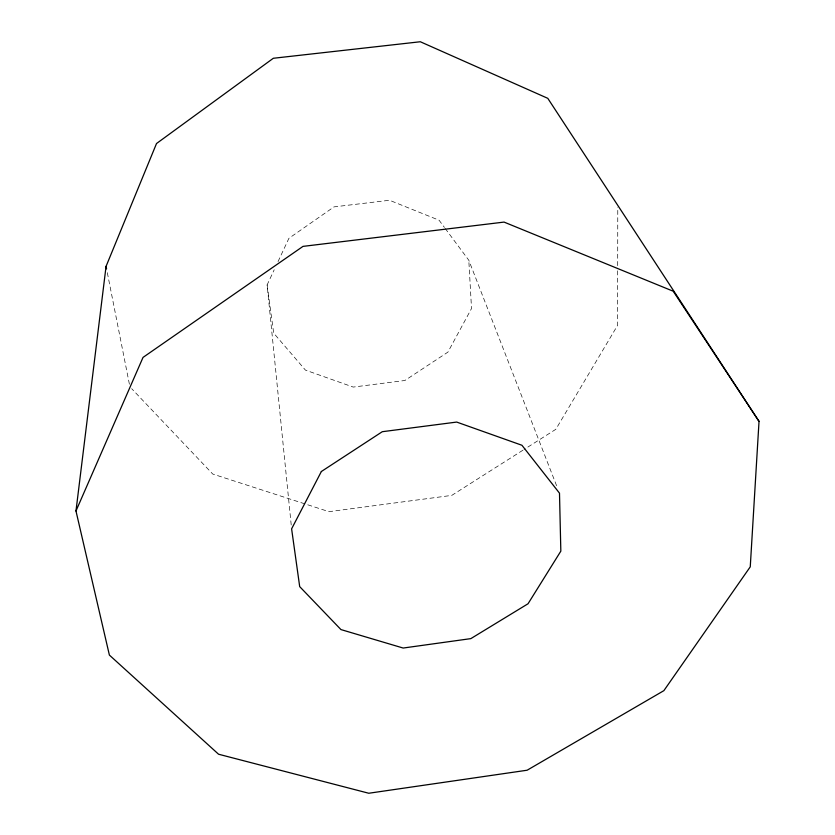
<?xml version="1.0" encoding="UTF-8"?>
<svg xmlns="http://www.w3.org/2000/svg" width="835" height="835" viewBox="0 0 835 835"><rect width="100%" height="100%" fill="white"/><g stroke="black" fill="none" stroke-linecap="round" stroke-linejoin="round"><path stroke-width="0.63" stroke-dasharray="4.17 3.13" d="M617.681 270.822L617.597 325.347L555.797 429.326L524.046 449.491M617.691 265.624L617.775 207.195M291.217 524.964L267.116 284.923L274.204 269.778M278.024 261.616L288.92 238.309L334 206.892L389.517 200.264L439.095 220.231L444.418 227.412M522.95 450.19L451.787 495.385L329.011 511.678L212.758 474.05L131.7 388.703M445.18 228.446L468.8 260.249L557.603 488.308M107.318 272.69L129.415 384.298M267.116 284.923L273.682 333.134L305.443 370.114L353.215 387.075L404.881 380.499L447.915 352.12L471.524 308.501L468.8 260.249"/><path stroke-width="1.25" d="M759.025 421.383L750.258 566.829L663.867 690.66L527.125 770.225L368.778 793.25L218.561 754.224L109.385 655.078L75.975 510.999L106.066 266.355L156.51 143.537L273.327 58.273L420.318 41.75L547.791 98.332L759.025 421.383L673.208 291.217L504.058 222.089L303.011 246.377L143.025 357.411L75.975 510.999M106.066 266.355L106.567 268.891M321.36 471.514L291.613 528.847L299.692 586.619L340.951 629.58L403.169 648.043L470.825 638.629L528.044 603.757L560.838 551.142L559.492 493.161L521.938 445.264L456.693 422.072L382.294 431.705L321.36 471.514"/></g></svg>
